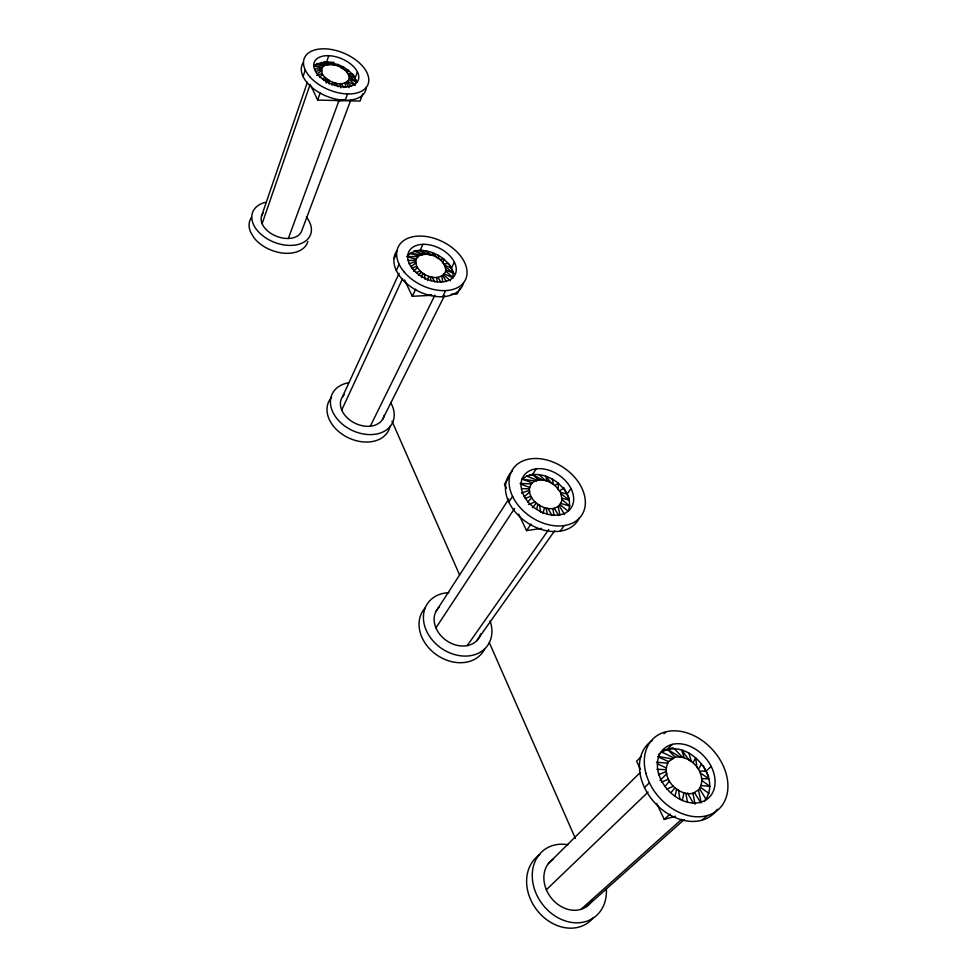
<?xml version="1.0" encoding="UTF-8"?>
<svg xmlns="http://www.w3.org/2000/svg" width="977" height="977" viewBox="0 0 977 977"><rect width="100%" height="100%" fill="white"/><g stroke="black" fill="none" stroke-linecap="round" stroke-linejoin="round"><path stroke-width="1.47" d="M558.27 489.477C552.884 481.392 540.684 476.788 532.184 482.785C519.068 499.528 556.096 521.205 562.105 499.735L560.505 492.261L558.27 489.477L558.307 483.236C550.344 476.691 539.793 473.051 529.497 474.944M415.652 261.518L416.104 259.332L418.754 255.864C429.44 250.796 445.622 258.746 445.793 271.154C439.332 284.625 416.178 274.5 415.652 261.518L408.984 263.778M321.885 67.975L321.983 73.58C326.953 81.848 342.487 88.675 349.18 79.284C349.827 74.337 345.809 70.124 341.718 68.072C334.415 62.039 325.036 66.607 316.975 63.749L313.751 66.033L321.885 67.975L324.572 65.374M704.283 801.323C724.482 776.324 683.888 733.434 658.522 754.464M700.362 787.254C706.469 772.16 690.739 754.842 675.217 757.187L668.537 761.596C660.086 776.703 676.768 796.279 692.998 793.385L698.482 789.941L700.362 787.254L708.948 793.434M337.81 65.862L338.03 64.531L326.55 62.088L316.975 63.749L328.162 64.751M682.288 800.517L683.9 793.08M675.022 796.218L676.585 789.196M442.825 262.874L443.79 259.052C433.873 251.199 416.629 245.801 406.823 256.499L416.104 259.332M542.98 513.536L544.433 507.893M343.135 68.732L343.562 67.12L338.03 64.531L341.718 68.072M536.703 508.809L537.887 504.388M427.486 280.497L428.72 276.332M421.466 277.468L422.797 273.145M331.875 85.133L332.803 82.312M303.078 76.511L305.276 70.051M261.567 215.99L307.376 82.312M262.117 223.648L310.185 84.266M326.11 83.155L327.405 79.393M330.58 64.323L326.55 62.088L328.785 55.689M362.809 93.768L360.024 101.071L317.659 100.057L320.285 92.632M288.337 238.486L339.007 100.57M345.186 100.313L347.556 93.951M357.411 71.871L355.054 78.197L356.336 82.178L349.241 78.355M350.694 100.338L301.905 230.401A21.433 13.947 21.4 0 1 274.952 235.616A21.433 13.947 21.4 0 1 263.387 212.803M394.342 258.465L395.966 254.863M396.296 270.482L399.129 264.254M342.487 396.76L399.092 273.365M341.73 410.035L402.597 278.604M425.019 254.057L420.061 250.503L422.943 244.335M431.907 295.298L412.294 296.3L415.689 289.18M370.295 426.204L434.924 295.139M454.378 262.117L451.362 268.211L453.023 273.071L453.059 277.688L444.022 273.865M442.605 296.678L445.659 290.584M382.557 419.451L444.547 295.591M460.13 288.154L457.163 293.992L451.227 294.297M693.108 762.622L695.661 757.883L696.992 767.617M698.494 769.204L701.51 764.063M508.687 477.57L504.462 484.226L506.391 488.28M435.95 611.468L508.846 498.929M508.858 502.105L512.571 496.377M536.214 468.85L532.477 474.566L526.737 476.117L522.109 479.109L532.184 482.785M435.937 627.893L514.561 508.467M518.677 514.085L526.542 530.621L530.975 524.124M570.995 488.537L567.075 494.154L569.237 500.175L569.676 506.037L568.345 511.35L560.114 504.682M467.238 645.626L548.72 529.558M476.849 640.631L554.618 530.829M560.187 531.17L564.156 525.589M346.847 72.493L348.435 70.417L343.562 67.12M671.101 792.506L674.814 787.926M664.946 786.522L669.392 781.197M532.441 507.576L536.324 503.302M527.58 502.166L531.72 497.781M641.23 756.528L636.577 761.23L640.485 769.449M664.079 733.715L666.033 731.749M659.963 780.525L666.888 773.589M418.303 275.294L421.405 272.192M548.378 863.57L640.191 772.526M675.217 757.187L667.315 749.249L672.249 744.376M644.49 787.547L649.424 782.76M546.375 889.729L648.081 792.091M413.552 271.252L417.423 267.564M324.217 80.334L326.147 78.551M711.171 766.432L706.017 771.183L699.642 771.024M656.629 803.363L664.262 819.398L670.149 814.024M580.973 909.355L681.641 819.349M586.542 906.607L684.181 819.569M702.06 820.179L707.324 815.575M319.564 77.317L322.666 74.606M524.234 496.695L529.876 491.797M411.305 266.403L416.055 262.764M317.195 73.763L321.641 70.698M554.973 485.374L558.307 483.236L563.35 488.39L567.075 494.154L560.505 492.261M559.552 490.796L563.35 488.39M666.9 789.074L673.3 786.314M661.441 782.198L668.244 779.353M528.594 504.511L535.03 501.958M658.425 774.688L666.18 771.635M525.247 498.453L530.78 496.292M411.586 268.199L416.629 266.33M416.3 272.51L420.269 271.056M521.559 493.092L529.351 490.259M316.707 75.437L321.983 73.58M322.361 78.526L325.146 77.574M315.742 71.468L321.335 69.685M664.262 819.398L675.498 816.235M662.882 750.373L673.104 747.784M526.542 530.621L541.502 528.398M692.546 793.361L693.23 793.275M443.949 263.998L448.211 263.436L451.362 268.211L444.755 265.207M439.992 259.442L443.79 259.052L448.211 263.436M314.618 69.013L321.421 68.756M414.065 250.71L423.004 250.405M552.445 508.748L553.08 508.724M408.117 260.456L415.665 260.346M313.751 66.033L323.766 65.96M521.852 488.671L529.278 488.769M406.823 256.499L417.948 256.658M701.791 778.657L708.875 778.791L700.362 772.954M323.521 61.966L334 62.369M520.314 483.42L531.39 483.871M656.959 769.278L665.96 769.705M656.459 762.28L667.779 763.098M700.619 785.459L709.876 786.375L702.048 780.586M422.504 254.789L410.071 253.373L418.754 255.864M522.109 479.109L536.055 481.075M347.849 73.458L352.355 74.191L355.054 78.197L348.533 74.472M658.095 756.467L672.53 758.958M344.38 69.575L348.435 70.417L352.355 74.191M321.348 62.406L329.261 64.409M562.007 498.246L569.237 500.175L561.042 493.8M560.456 503.338L569.676 506.037L562.105 499.735M414.59 251.333L423.639 254.264M326.55 62.088L334.891 65.239M520.265 483.871L529.644 487.438M526.737 476.117L537.228 480.305M445.793 269.994L453.023 273.071L445.17 266.44M420.061 250.503L429.648 254.838M657.973 756.809L668.537 761.596M657.411 763.831L666.253 767.922M661.331 751.838L673.703 757.847M347.36 81.323L354.871 85.219M543.639 480.476L532.477 474.566L538.681 479.915M667.315 749.249L680.578 757.407M332.241 62.821L336.344 65.435M426.119 250.942L431.187 254.948M443.619 274.891L450.36 280.778M348.862 75.485L356.336 82.178M445.793 271.154L453.059 277.688M346.908 82.117L351.183 86.049M538.938 474.566L545.288 480.476M349.18 79.284L355.127 84.926M674.215 748.59L682.325 757.236M437.073 257.794L432.371 252.603L432.787 255.363M551.761 483.554L545.679 476.092L547.01 480.867M689.506 760.582L681.555 749.884L684.193 757.566M694.525 792.677L700.765 802.813M554.325 508.37L558.612 515.392M437.965 277.383L440.932 282.268M341.449 83.741L343.806 87.625M699.642 788.781L706.115 799.479M559.332 505.793L564.559 514.5M442.813 275.709L446.281 281.51M346.114 82.715L349.058 87.661M687.588 793.202L693.377 803.167M335.758 82.923L337.993 86.782M431.895 276.845L434.789 281.84M547.841 508.26L552.139 515.661M703.33 765.821L708.63 776.41M563.766 487.523L569.115 498.209M449.383 264.254L454.036 273.572M353.149 74.374L356.996 82.092M404.527 279.947L412.294 296.3M310.808 85.585L317.659 100.057M392.009 421.185L459.544 574.855M489.282 642.548L575.368 838.425M688.858 753.059L691.374 761.388M552.286 479.048L553.434 484.311M698.482 789.941L701.242 802.667M558.185 506.587L559.906 514.794M441.689 276.247L442.801 281.694M345.015 83.069L345.846 87.246M685.805 793.397L687.454 801.995M692.998 793.385L695.05 804.193M546.18 508.272L547.181 513.792M552.86 508.797L553.935 514.696M436.572 277.615L437.354 282.097M430.332 276.747L431.052 280.863M340.118 83.827L340.802 87.845M334.293 82.74L334.769 85.536M678.49 790.014L679.858 798.991M539.597 505.158L540.562 512.168M424.36 273.865L425.019 279.288M328.834 80.065L329.286 84.083M438.392 255.363L438.612 258.502M366.375 87.002A34.28 19.821 22.6 0 1 328.028 96.784A34.28 19.821 22.6 0 1 303.017 62.98M307.877 241.478A30.861 20.212 21.3 0 1 284.405 253.226A30.861 20.212 21.3 0 1 253.825 237.594L250.478 231.879A30.861 20.212 21.3 0 1 251.602 217.236M306.375 217.016A31.044 20.212 21.4 0 1 298.022 244.494A31.044 20.212 21.4 0 1 256.597 229.607A31.044 20.212 21.4 0 1 265.512 202.324M344.222 100.155A23.558 13.702 22.6 0 1 334.72 100.167M463.477 282.768A37.236 24.193 26.3 0 1 418.815 291.476A37.236 24.193 26.3 0 1 396.821 250.833M390.727 402.683A33.426 24.193 25.6 0 1 376.609 434.008A33.426 24.193 25.6 0 1 333.682 413.784A33.426 24.193 25.6 0 1 348.447 382.776M384.181 415.396A23.082 16.707 25.6 0 1 354.162 422.797A23.082 16.707 25.6 0 1 344.417 394.513M431.297 295.091A25.573 16.707 26.2 0 1 428.793 294.785M484.861 648.545A36.381 28.895 35.4 0 1 437.061 655.164A36.381 28.895 35.4 0 1 425.215 607.841M579.422 517.615A41.254 29.566 34 0 1 526.127 521.913A41.254 29.566 34 0 1 512.522 470.975M490.088 620.932A36.637 28.944 35.3 0 1 467.995 655.97A36.637 28.944 35.3 0 1 424.775 626.355A36.637 28.944 35.3 0 1 448.834 592.673M390.067 426.082A33.218 24.181 25.6 0 1 347.788 437.525A33.218 24.181 25.6 0 1 331.667 397.285M480.757 633.853A25.292 19.98 35.3 0 1 447.527 641.303A25.292 19.98 35.3 0 1 439.052 607.279M717.301 809.286A47.861 35.722 48 0 1 655.433 803.509A47.861 35.722 48 0 1 652.489 740.358M606.351 888.948A42.023 33.987 53.1 0 1 571.386 922.398A42.023 33.987 53.1 0 1 532.294 877.395A42.023 33.987 53.1 0 1 567.906 844.714M593.491 917.537A41.73 33.865 53.5 0 1 538.474 912.005A41.73 33.865 53.5 0 1 539.731 854.716M592.257 900.11A29.017 23.46 53.1 0 1 553.605 900.647A29.017 23.46 53.1 0 1 552.823 859.394M309.624 76.548A34.427 19.796 22.7 0 0 365.911 87.845A34.427 19.796 22.7 0 0 332.876 49.766A34.427 19.796 22.7 0 0 309.624 76.548M404.258 272.094A37.407 24.181 26.3 0 0 464.588 281.352A37.407 24.181 26.3 0 0 426.729 236.593A37.407 24.181 26.3 0 0 404.258 272.094M513.133 497.513A41.461 29.579 34 0 0 579.092 518.469A41.461 29.579 34 0 0 549.44 460.741A41.461 29.579 34 0 0 513.133 497.513M317.879 74.74A23.766 13.666 22.7 0 0 356.764 82.666A23.766 13.666 22.7 0 0 334.122 56.361A23.766 13.666 22.7 0 0 317.879 74.74M412.844 269.09A25.829 16.694 26.3 0 0 454.525 275.661A25.829 16.694 26.3 0 0 428.573 244.702A25.829 16.694 26.3 0 0 412.844 269.09M523.745 495.449A28.626 20.419 34 0 0 569.261 510.153A28.626 20.419 34 0 0 549.037 470.255A28.626 20.419 34 0 0 523.745 495.449M645.87 773.1A48.129 35.783 47.8 0 0 716.031 811.411A48.129 35.783 47.8 0 0 696.418 736.927A48.129 35.783 47.8 0 0 645.87 773.1M658.4 772.709A33.23 24.706 47.8 0 0 706.762 799.43A33.23 24.706 47.8 0 0 693.523 748.016A33.23 24.706 47.8 0 0 658.4 772.709"/></g></svg>
